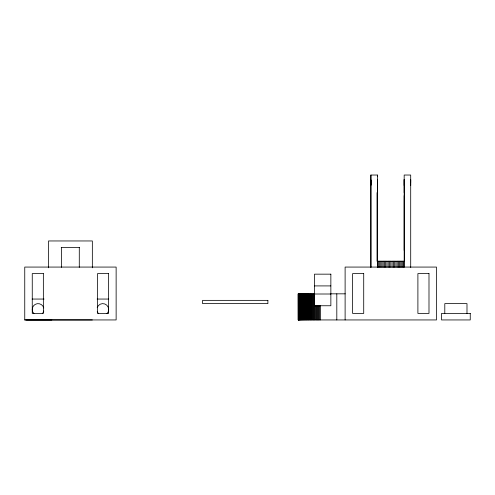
<?xml version="1.0" encoding="UTF-8"?>
<svg xmlns="http://www.w3.org/2000/svg" width="495" height="495" viewBox="0 0 495 495"><rect width="100%" height="100%" fill="white"/><g stroke="black" fill="none" stroke-linecap="round" stroke-linejoin="round"><path stroke-width="0.74" d="M370.891 185.501L370.897 179.939M377.425 267.071L377.425 204.144M404.174 250.414L404.174 175.032L410.702 175.032L410.708 267.486M410.689 181.752L410.689 179.617L410.695 179.976M377.438 250.414L377.413 175.032L370.885 175.032L370.891 267.486M61.219 247.488L79.664 247.488M377.425 261.199L404.186 261.199L404.186 267.071M314.474 285.912L330.858 285.912M314.727 293.832L298.132 293.832L298.188 319.943L436.497 319.943L436.497 267.071L345.114 267.071L345.114 319.943M330.283 293.832L345.256 293.832M314.474 294.005L330.858 294.005M32.132 299.054L44.067 299.054M97.125 299.054L108.758 299.054M24.75 319.943L116.133 319.943L116.133 267.071L24.75 267.071L24.75 319.943L51.808 319.925M26.346 319.925L92.342 319.943M410.695 180.05L410.702 185.476M370.897 180.075L370.904 184.548M410.689 182.21L410.689 182.704M404.174 179.438L404.174 192.654L404.551 192.654L404.557 261.242M404.168 195.618L404.186 261.199M466.989 313.415L466.989 303.627L444.795 303.627L444.795 313.415M404.174 179.617L404.174 185.483M403.932 261.199L403.932 267.38M402.924 261.199L402.924 267.38M401.866 261.199L401.866 267.38M400.758 261.199L400.758 267.38M399.614 261.199L399.614 267.38M398.425 261.199L398.425 267.38M397.207 261.199L397.207 267.38M395.957 261.199L395.957 267.38M394.688 261.199L394.688 267.38M393.401 261.199L393.401 267.38M392.108 261.199L392.108 267.38M390.803 261.199L390.803 267.38M389.503 261.199L389.503 267.38M388.204 261.199L388.204 267.38M386.923 261.199L386.923 267.38M385.654 261.199L385.654 267.38M384.405 261.199L384.405 267.38M383.186 261.199L383.186 267.38M381.998 261.199L381.998 267.38M380.853 261.199L380.853 267.38M379.745 261.199L379.745 267.38M378.687 261.199L378.687 267.38M377.679 261.199L377.679 267.38M377.413 175.032L377.413 176.338M377.413 191.373L377.413 179.438L377.413 192.654L377.035 192.654L377.042 261.242M370.91 175.032L370.922 267.071M336.81 293.832L336.81 319.943M320.407 305.353L320.407 319.943M319.578 305.353L319.578 319.943M318.755 305.353L318.755 319.943M317.939 305.353L317.939 319.943M317.122 305.353L317.122 319.943M316.317 305.353L316.317 319.943M315.519 305.353L315.519 319.943M314.727 305.353L314.727 319.943M313.948 293.832L313.948 319.943M313.18 293.832L313.18 319.943M312.419 293.832L312.419 319.943M311.677 293.832L311.677 319.943M310.94 293.832L310.94 319.943M310.223 293.832L310.223 319.943M309.517 293.832L309.517 319.943M308.831 293.832L308.831 319.943M308.156 293.832L308.156 319.943M307.5 293.832L307.5 319.943M306.863 293.832L306.863 319.943M306.238 293.832L306.238 319.943M305.638 293.832L305.638 319.943M305.056 293.832L305.056 319.943M304.493 293.832L304.493 319.943M303.949 293.832L303.949 319.943M303.429 293.832L303.429 319.943M302.928 293.832L302.928 319.943M302.451 293.832L302.451 319.943M302 293.832L302 319.943M301.566 293.832L301.566 319.943M301.158 293.832L301.158 319.943M300.774 293.832L300.774 319.943M300.416 293.832L300.416 319.943M300.081 293.832L300.081 319.943M299.778 293.832L299.778 319.943M299.494 293.832L299.494 319.943M299.234 293.832L299.234 319.943M299.005 293.832L299.005 319.943M298.801 293.832L298.801 319.943M298.627 293.832L298.627 319.943M298.473 293.832L298.473 319.943M298.355 293.832L298.355 319.943M298.256 293.832L298.256 319.943M92.342 267.795L92.342 240.96L48.541 240.96L48.541 267.795M79.287 247.488L79.287 267.356M61.597 247.488L61.597 267.356M108.659 309.709A5.872 5.872 0 0 1 106.976 313.613M98.672 313.688A5.872 5.872 0 0 1 97.243 311.435M97.206 307.661A5.872 5.872 0 0 1 108.659 309.326M43.783 310.99A5.872 5.872 0 0 1 42.254 313.651M33.969 313.675A5.872 5.872 0 0 1 35.145 304.419A5.872 5.872 0 0 1 43.777 307.977M43.356 273.599L32.255 273.599L32.255 313.415L43.356 313.415L43.356 273.599M108.628 273.599L97.534 273.599L97.534 313.415L108.628 313.415L108.628 273.599M363.714 273.599L352.619 273.599L352.619 313.415L363.714 313.415L363.714 273.599M428.992 273.599L417.898 273.599L417.898 313.415L428.992 313.415L428.992 273.599M330.858 274.162L314.474 274.162L314.474 305.755L330.858 305.755L330.858 274.162M267.882 300.36L202.603 300.36L202.603 303.627L267.882 303.627L267.882 300.36M470.25 313.415L441.528 313.415L441.528 319.943L470.25 319.943L470.25 313.415"/></g></svg>
